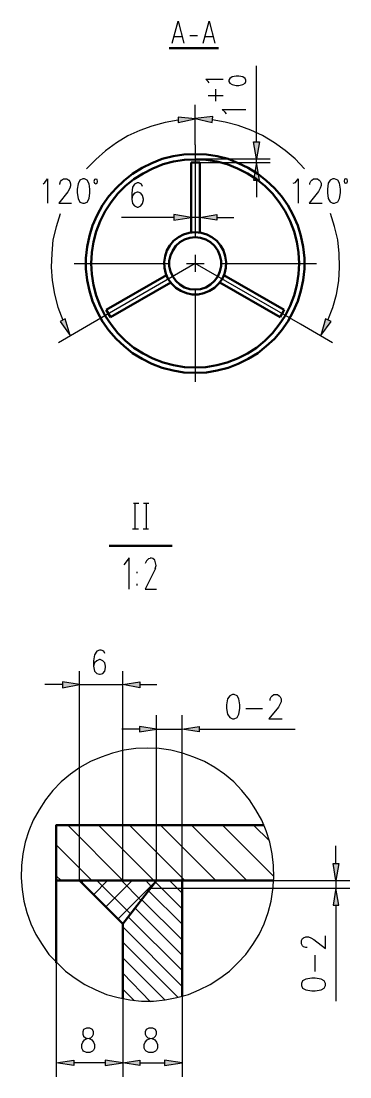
# Model space of a CAD drawing. Header units: millimetres. Extents: x -892 to 4698, y -3687 to 4524.
# Drawn here: x 2567 to 3043, y 1138 to 2665 of the extents above; entities that cross this region are included whole.
import ezdxf

# ---------------------------------------------------------------- set-up
doc = ezdxf.new("R2010")
doc.units = ezdxf.units.MM
doc.layers.add('1', color=7, linetype='Continuous')

msp = doc.modelspace()

# ---------------------------------------------------------------- hatches: boundary and pattern name
h = msp.add_hatch(color=0)
h.dxf.hatch_style = 2
h.paths.add_polyline_path([(2794.4, 2526.3), (2794.4, 2518.5), (2819.2, 2523.7)])
h = msp.add_hatch(color=0)
h.dxf.hatch_style = 2
h.paths.add_polyline_path([(2843.9, 2518.5), (2844.6, 2526.9), (2819.2, 2524.3)])
h = msp.add_hatch(color=0)
h.dxf.hatch_style = 2
h.paths.add_polyline_path([(2903.9, 2490.4), (2912.4, 2490.4), (2907.8, 2465.7)])
h = msp.add_hatch(color=0)
h.dxf.hatch_style = 2
h.paths.add_polyline_path([(2903.9, 2435), (2912.4, 2435), (2907.8, 2460.5)])
h = msp.add_hatch(color=0)
h.dxf.hatch_style = 2
h.paths.add_polyline_path([(2788.5, 2385.5), (2788.5, 2377), (2813.3, 2381)])
h = msp.add_hatch(color=0)
h.dxf.hatch_style = 2
h.paths.add_polyline_path([(2850.5, 2385.5), (2850.5, 2377), (2825.7, 2381)])
h = msp.add_hatch(color=0)
h.dxf.hatch_style = 2
h.paths.add_polyline_path([(2630.8, 2234.3), (2623.7, 2230.4), (2638, 2210.2)])
h = msp.add_hatch(color=0)
h.dxf.hatch_style = 2
h.paths.add_polyline_path([(3016, 2230.4), (3008.2, 2234.3), (3001, 2210.2)])
h = msp.add_hatch(color=0)
h.dxf.hatch_style = 2
h.paths.add_polyline_path([(2626.9, 1709.1), (2626.9, 1700.6), (2651.7, 1705.1)])
h = msp.add_hatch(color=0)
h.dxf.hatch_style = 2
h.paths.add_polyline_path([(2739, 1709.1), (2739, 1700.6), (2714.3, 1705.1)])
h = msp.add_hatch(color=0)
h.dxf.hatch_style = 2
h.paths.add_polyline_path([(2738.4, 1644.5), (2738.4, 1636.7), (2763.1, 1640.6)])
h = msp.add_hatch(color=0)
h.dxf.hatch_style = 2
h.paths.add_polyline_path([(2825, 1644.5), (2825, 1636.7), (2800.3, 1640.6)])
h = msp.add_hatch(color=0)
h.dxf.hatch_style = 2
h.paths.add_polyline_path([(3019.3, 1446.4), (3027.1, 1446.4), (3023.2, 1421.7)])
h = msp.add_hatch(color=0)
h.dxf.hatch_style = 2
h.paths.add_polyline_path([(3019.3, 1385.8), (3027.1, 1385.8), (3023.2, 1410.6)])
h = msp.add_hatch(color=0)
h.dxf.hatch_style = 2
h.paths.add_polyline_path([(2643.2, 1161.6), (2643.2, 1153.8), (2617.8, 1157.7)])
h = msp.add_hatch(color=0)
h.dxf.hatch_style = 2
h.paths.add_polyline_path([(2688.8, 1161.6), (2688.8, 1153.8), (2714.3, 1157.7)])
h = msp.add_hatch(color=0)
h.dxf.hatch_style = 2
h.paths.add_polyline_path([(2739, 1161.6), (2739, 1153.8), (2714.3, 1157.7)])
h = msp.add_hatch(color=0)
h.dxf.hatch_style = 2
h.paths.add_polyline_path([(2774.9, 1161.6), (2774.9, 1153.8), (2800.3, 1157.7)])

# ---------------------------------------------------------------- linework, layer by layer
at = {"layer": '1', "color": 0, "lineweight": 25}
for points in [[(2785.9, 2633.2), (2794.4, 2665.1), (2802.9, 2633.2)], [(2830.9, 2633.2), (2839.4, 2665.1), (2847.9, 2633.2)], [(2811.4, 2644.2), (2822.4, 2644.2)], [(2800.3, 2642.3), (2788.5, 2642.3)], [(2845.2, 2642.3), (2833.5, 2642.3)], [(2907.8, 2490.4), (2907.8, 2600.6)], [(2868.1, 2577.8), (2869.4, 2575.2), (2872.6, 2573.2), (2878.5, 2571.9), (2882.4, 2571.9), (2888.3, 2573.2), (2891.5, 2575.2), (2892.8, 2577.8), (2892.8, 2579.7), (2891.5, 2582.3), (2888.3, 2584.3), (2882.4, 2585.6), (2878.5, 2585.6), (2872.6, 2584.3), (2869.4, 2582.3), (2868.1, 2579.7), (2868.1, 2577.8)], [(2839.4, 2575.8), (2838.1, 2577.8), (2834.8, 2581), (2859.6, 2581)], [(2849.2, 2549.1), (2849.2, 2566.7)], [(2838.1, 2557.6), (2859.6, 2557.6)], [(2819.2, 2485.9), (2819.2, 2543.9)], [(2819.2, 2485.9), (2819.2, 2543.9)], [(2864.8, 2530.8), (2862.8, 2533.5), (2858.3, 2537.4), (2892.8, 2537.4)], [(2794.4, 2521.7), (2775.5, 2518.5), (2756.6, 2513.3), (2739, 2506.7), (2721.4, 2498.9), (2705.1, 2489.1), (2689.5, 2477.4), (2675.2, 2465), (2661.5, 2451.3)], [(2794.4, 2526.3), (2794.4, 2518.5), (2819.2, 2523.7), (2794.4, 2526.3)], [(2843.9, 2518.5), (2844.6, 2526.9), (2819.2, 2524.3), (2843.9, 2518.5)], [(2977.5, 2451.3), (2963.9, 2465.7), (2949.5, 2478.1), (2933.9, 2489.1), (2916.9, 2499.6), (2900, 2507.4), (2881.7, 2513.9), (2862.8, 2519.1), (2843.9, 2522.4)], [(2903.9, 2490.4), (2912.4, 2490.4), (2907.8, 2465.7), (2903.9, 2490.4)], [(2819.2, 2485.9), (2819.2, 2352.3)], [(2819.2, 2465.7), (2928, 2465.7)], [(2825.7, 2460.5), (2928, 2460.5)], [(2903.9, 2435), (2912.4, 2435), (2907.8, 2460.5), (2903.9, 2435)], [(2907.8, 2460.5), (2907.8, 2465.7)], [(2598.9, 2429.8), (2601.5, 2431.8), (2605.4, 2437), (2605.4, 2401.8)], [(2623, 2428.5), (2623, 2429.8), (2624.3, 2433.1), (2625.6, 2435), (2628.2, 2437), (2633.4, 2437), (2636, 2435), (2637.4, 2433.1), (2638.7, 2429.8), (2638.7, 2426.6), (2637.4, 2423.3), (2634.7, 2418.1), (2621.7, 2401.8), (2640, 2401.8)], [(2656.3, 2437), (2652.3, 2435), (2649.7, 2429.8), (2648.4, 2422), (2648.4, 2416.8), (2649.7, 2408.3), (2652.3, 2403.1), (2656.3, 2401.8), (2658.9, 2401.8), (2662.8, 2403.1), (2665.4, 2408.3), (2666.7, 2416.8), (2666.7, 2422), (2665.4, 2429.8), (2662.8, 2435), (2658.9, 2437), (2656.3, 2437)], [(2675.2, 2436.4), (2673.2, 2435.7), (2672.5, 2433.1), (2673.2, 2430.5), (2675.2, 2429.8), (2677.1, 2430.5), (2677.8, 2433.1), (2677.1, 2435.7), (2675.2, 2436.4)], [(2742.9, 2425.9), (2741.6, 2429.2), (2737.7, 2431.1), (2735.1, 2431.1), (2731.2, 2429.2), (2728.6, 2424.6), (2727.3, 2416.1), (2727.3, 2407.7), (2728.6, 2401.2), (2731.2, 2397.9), (2735.1, 2395.9), (2736.4, 2395.9), (2740.3, 2397.9), (2742.9, 2401.2), (2744.2, 2406.4), (2744.2, 2407.7), (2742.9, 2412.9), (2740.3, 2416.1), (2736.4, 2417.5), (2735.1, 2417.5), (2731.2, 2416.1), (2728.6, 2412.9), (2727.3, 2407.7)], [(2907.8, 2435), (2907.8, 2410.3)], [(2961.2, 2430.5), (2964.5, 2431.8), (2968.4, 2437), (2968.4, 2401.8)], [(2985.4, 2428.5), (2985.4, 2430.5), (2986.7, 2433.7), (2988, 2435), (2990.6, 2437), (2996.4, 2437), (2999, 2435), (3000.4, 2433.7), (3001.7, 2430.5), (3001.7, 2427.2), (3000.4, 2423.3), (2997.7, 2418.8), (2984.1, 2401.8), (3003, 2401.8)], [(3018.6, 2437), (3014.7, 2435), (3012.1, 2430.5), (3010.8, 2422), (3010.8, 2416.8), (3012.1, 2408.3), (3014.7, 2403.8), (3018.6, 2401.8), (3021.2, 2401.8), (3025.8, 2403.8), (3028.4, 2408.3), (3029.7, 2416.8), (3029.7, 2422), (3028.4, 2430.5), (3025.8, 2435), (3021.2, 2437), (3018.6, 2437)], [(3037.5, 2437), (3035.5, 2436.4), (3034.9, 2433.7), (3035.5, 2431.1), (3037.5, 2430.5), (3039.5, 2431.1), (3040.1, 2433.7), (3039.5, 2436.4), (3037.5, 2437)], [(2813.3, 2399.2), (2813.3, 2361.4)], [(2825.7, 2399.2), (2825.7, 2361.4)], [(2623.7, 2386.2), (2617.8, 2367.3), (2613.2, 2348.4), (2611.3, 2328.8), (2610.6, 2309.3), (2611.9, 2289.7), (2615.2, 2270.2), (2620.4, 2251.3), (2627.6, 2232.4)], [(2788.5, 2385.5), (2788.5, 2377), (2813.3, 2381), (2788.5, 2385.5)], [(2850.5, 2385.5), (2850.5, 2377), (2825.7, 2381), (2850.5, 2385.5)], [(3011.4, 2232.4), (3018.6, 2250.6), (3023.8, 2269.5), (3027.1, 2289.1), (3028.4, 2309.3), (3027.7, 2328.8), (3025.8, 2348.4), (3021.2, 2367.9), (3015.3, 2386.8)], [(2788.5, 2381), (2712.3, 2381)], [(2825.7, 2381), (2813.3, 2381)], [(2850.5, 2381), (2875.2, 2381)], [(2819.2, 2326.9), (2819.2, 2302.1)], [(2643.9, 2314.5), (2782, 2314.5)], [(3017.9, 2199.8), (2971.7, 2226.5), (2819.2, 2314.5), (2667.3, 2226.5)], [(2806.8, 2314.5), (2832.2, 2314.5)], [(2857, 2314.5), (2995.1, 2314.5)], [(2819.2, 2277.3), (2819.2, 2143.1)], [(2630.8, 2234.3), (2623.7, 2230.4), (2638, 2210.2), (2630.8, 2234.3)], [(3016, 2230.4), (3008.2, 2234.3), (3001, 2210.2), (3016, 2230.4)], [(2667.3, 2226.5), (2621.1, 2199.8)], [(2729.9, 1967.8), (2737.7, 1967.8)], [(2731.9, 1967.8), (2731.9, 1930.6)], [(2744.2, 1967.8), (2752.1, 1967.8)], [(2748.1, 1967.8), (2748.1, 1930.6)], [(2728.6, 1930.6), (2737.1, 1930.6)], [(2743.6, 1930.6), (2751.4, 1930.6)], [(2723.4, 1843.3), (2723.4, 1888.3), (2715.6, 1878.5)], [(2754.7, 1887.6), (2751.4, 1887), (2748.8, 1884.4), (2746.8, 1880.5)], [(2761.2, 1873.3), (2762.5, 1877.2), (2761.8, 1881.1), (2760.5, 1885), (2757.9, 1887.6), (2754.7, 1888.3)], [(2735.1, 1866.1), (2735.1, 1868.1)], [(2761.8, 1873.3), (2746.8, 1843.3), (2763.1, 1843.3)], [(2735.1, 1848.5), (2735.1, 1851.1)], [(2688.2, 1750.1), (2686.9, 1753.4), (2683, 1754.7), (2680.4, 1754.7), (2676.5, 1753.4), (2673.2, 1748.2), (2671.9, 1739.7), (2671.9, 1731.9), (2673.2, 1724.7), (2676.5, 1721.4), (2680.4, 1720.1), (2681.7, 1720.1), (2685.6, 1721.4), (2688.2, 1724.7), (2689.5, 1729.9), (2689.5, 1731.9), (2688.2, 1736.4), (2685.6, 1739.7), (2681.7, 1741.6), (2680.4, 1741.6), (2676.5, 1739.7), (2673.2, 1736.4), (2671.9, 1731.9)], [(2651.7, 1421.7), (2651.7, 1724.7)], [(2714.3, 1421.7), (2714.3, 1724.7)], [(2626.9, 1705.1), (2601.5, 1705.1)], [(2626.9, 1709.1), (2626.9, 1700.6), (2651.7, 1705.1), (2626.9, 1709.1)], [(2651.7, 1705.1), (2714.3, 1705.1)], [(2739, 1709.1), (2739, 1700.6), (2714.3, 1705.1), (2739, 1709.1)], [(2739, 1705.1), (2763.8, 1705.1)], [(2873.3, 1690.8), (2869.4, 1688.8), (2866.1, 1684.3), (2864.8, 1675.8), (2864.8, 1670.6), (2866.1, 1662.1), (2869.4, 1657.6), (2873.3, 1655.6), (2875.9, 1655.6), (2879.8, 1657.6), (2882.4, 1662.1), (2883.7, 1670.6), (2883.7, 1675.8), (2882.4, 1684.3), (2879.8, 1688.8), (2875.9, 1690.8), (2873.3, 1690.8)], [(2928, 1682.3), (2928, 1684.3), (2929.3, 1687.5), (2930.6, 1688.8), (2933.2, 1690.8), (2938.4, 1690.8), (2941, 1688.8), (2942.3, 1687.5), (2943.7, 1684.3), (2943.7, 1680.4), (2942.3, 1677.1), (2939.7, 1672.6), (2926.1, 1655.6), (2945, 1655.6)], [(2892.8, 1670.6), (2916.9, 1670.6)], [(2763.1, 1421.7), (2763.1, 1660.8)], [(2800.3, 1421.7), (2800.3, 1660.8)], [(2738.4, 1640.6), (2713, 1640.6)], [(2738.4, 1644.5), (2738.4, 1636.7), (2763.1, 1640.6), (2738.4, 1644.5)], [(2763.1, 1640.6), (2800.3, 1640.6)], [(2825, 1644.5), (2825, 1636.7), (2800.3, 1640.6), (2825, 1644.5)], [(2825, 1640.6), (2963.9, 1640.6)], [(2750.1, 1613.3), (2733.2, 1612.6), (2716.2, 1610), (2699.3, 1606.1), (2683, 1600.2), (2667.3, 1593.7), (2652.3, 1585.2), (2638.7, 1575.5), (2625, 1564.4), (2613.2, 1552), (2602.2, 1538.3), (2593, 1524), (2584.6, 1509), (2578, 1493.3), (2572.8, 1477), (2569.6, 1460.1), (2567.6, 1443.2), (2567, 1425.6), (2568.3, 1408.6), (2570.9, 1391.7), (2575.4, 1375.4), (2581.3, 1359.1), (2588.5, 1343.4), (2597.6, 1329.1), (2607.4, 1314.8), (2619.1, 1302.4), (2631.5, 1290.7), (2645.2, 1280.2), (2659.5, 1271.1), (2675.2, 1263.3), (2690.8, 1256.8), (2707.7, 1252.2), (2724.7, 1249), (2741.6, 1247), (2758.6, 1247), (2775.5, 1249), (2792.5, 1252.2), (2809.4, 1256.8), (2825, 1263.3), (2840.7, 1271.1), (2855, 1280.2), (2868.7, 1290.7), (2881.1, 1302.4), (2892.8, 1314.8), (2902.6, 1329.1), (2911.7, 1343.4), (2918.9, 1359.1), (2924.8, 1375.4), (2929.3, 1391.7), (2931.9, 1408.6), (2933.2, 1425.6), (2932.6, 1443.2), (2930.6, 1460.1), (2927.4, 1477), (2922.1, 1493.3), (2915.6, 1509), (2907.2, 1524), (2898, 1538.3), (2887, 1552), (2875.2, 1564.4), (2861.5, 1575.5), (2847.9, 1585.2), (2832.9, 1593.7), (2817.2, 1600.2), (2800.9, 1606.1), (2784, 1610), (2767, 1612.6), (2750.1, 1613.3)], [(2714.3, 1421.7), (2634.7, 1501.8)], [(2759.2, 1421.7), (2679.1, 1501.8)], [(2804.2, 1421.7), (2724, 1501.8)], [(2849.2, 1421.7), (2769, 1501.8)], [(2894.1, 1421.7), (2814, 1501.8)], [(2933.2, 1427.5), (2858.9, 1501.8)], [(2926.7, 1479), (2903.9, 1501.8)], [(2669.3, 1421.7), (2617.8, 1473.1)], [(3023.2, 1446.4), (3023.2, 1471.8)], [(3019.3, 1446.4), (3027.1, 1446.4), (3023.2, 1421.7), (3019.3, 1446.4)], [(2625, 1421.7), (2617.8, 1428.2)], [(2656.9, 1421.7), (2654.3, 1419)], [(2692.1, 1421.7), (2671.9, 1400.8)], [(2676.5, 1421.7), (2725.3, 1373.4)], [(2727.9, 1421.7), (2689.5, 1383.2)], [(2763.1, 1421.7), (2707.1, 1365.6)], [(2712.3, 1421.7), (2740.3, 1393)], [(2747.5, 1421.7), (2756, 1412.5)], [(2763.1, 1421.7), (3043.4, 1421.7)], [(2800.3, 1403.4), (2782, 1421.7)], [(3023.2, 1421.7), (3023.2, 1410.6)], [(2800.3, 1358.4), (2751.4, 1406.7)], [(2754.7, 1410.6), (3043.4, 1410.6)], [(2800.3, 1380.6), (2761.2, 1419.7)], [(3019.3, 1385.8), (3027.1, 1385.8), (3023.2, 1410.6), (3019.3, 1385.8)], [(2800.3, 1335.6), (2741.6, 1394.3)], [(2800.3, 1313.5), (2731.9, 1381.9)], [(3023.2, 1385.8), (3023.2, 1247)], [(2800.3, 1291.3), (2722.1, 1368.9)], [(2800.3, 1268.5), (2714.3, 1354.5)], [(2617.8, 1332.4), (2617.8, 1137.5)], [(2794.4, 1252.2), (2714.3, 1332.4)], [(2981.5, 1324.5), (2979.5, 1324.5), (2976.2, 1325.9), (2974.9, 1327.2), (2973, 1329.8), (2973, 1335), (2974.9, 1337.6), (2976.2, 1338.9), (2979.5, 1340.2), (2983.4, 1340.2), (2986.7, 1338.9), (2991.2, 1336.3), (3008.2, 1323.2), (3008.2, 1341.5)], [(2714.3, 1310.2), (2714.3, 1137.5)], [(2775.5, 1248.3), (2714.3, 1309.6)], [(2993.2, 1290), (2993.2, 1313.5)], [(2754.7, 1246.3), (2714.3, 1287.4)], [(2800.3, 1272.4), (2800.3, 1137.5)], [(2973, 1269.8), (2974.9, 1265.9), (2979.5, 1263.3), (2988, 1262), (2993.2, 1262), (3001.7, 1263.3), (3006.2, 1265.9), (3008.2, 1269.8), (3008.2, 1272.4), (3006.2, 1276.3), (3001.7, 1278.9), (2993.2, 1280.2), (2988, 1280.2), (2979.5, 1278.9), (2974.9, 1276.3), (2973, 1272.4), (2973, 1269.8)], [(2714.3, 1267.2), (2714.3, 1137.5)], [(2731.2, 1247.6), (2714.3, 1264.6)], [(2661.5, 1207.9), (2657.6, 1205.9), (2656.3, 1202.7), (2656.3, 1199.4), (2657.6, 1196.2), (2660.2, 1194.2), (2665.4, 1192.9), (2669.3, 1190.9), (2671.9, 1187.7), (2673.2, 1184.4), (2673.2, 1179.2), (2671.9, 1176), (2670.6, 1174.7), (2666.7, 1172.7), (2661.5, 1172.7), (2657.6, 1174.7), (2656.3, 1176), (2654.9, 1179.2), (2654.9, 1184.4), (2656.3, 1187.7), (2658.9, 1190.9), (2662.8, 1192.9), (2668, 1194.2), (2670.6, 1196.2), (2671.9, 1199.4), (2671.9, 1202.7), (2670.6, 1205.9), (2666.7, 1207.9), (2661.5, 1207.9)], [(2752.1, 1207.9), (2748.1, 1205.9), (2746.8, 1202.7), (2746.8, 1199.4), (2748.1, 1196.2), (2750.7, 1194.2), (2756.6, 1192.9), (2760.5, 1190.9), (2763.1, 1187.7), (2764.4, 1184.4), (2764.4, 1179.2), (2763.1, 1176), (2761.8, 1174.7), (2757.9, 1172.7), (2752.1, 1172.7), (2748.1, 1174.7), (2746.8, 1176), (2745.5, 1179.2), (2745.5, 1184.4), (2746.8, 1187.7), (2749.4, 1190.9), (2754, 1192.9), (2759.2, 1194.2), (2761.8, 1196.2), (2763.1, 1199.4), (2763.1, 1202.7), (2761.8, 1205.9), (2757.9, 1207.9), (2752.1, 1207.9)], [(2643.2, 1161.6), (2643.2, 1153.8), (2617.8, 1157.7), (2643.2, 1161.6)], [(2688.8, 1161.6), (2688.8, 1153.8), (2714.3, 1157.7), (2688.8, 1161.6)], [(2739, 1161.6), (2739, 1153.8), (2714.3, 1157.7), (2739, 1161.6)], [(2774.9, 1161.6), (2774.9, 1153.8), (2800.3, 1157.7), (2774.9, 1161.6)], [(2688.8, 1157.7), (2643.2, 1157.7)], [(2739, 1157.7), (2774.9, 1157.7)]]:
    msp.add_lwpolyline(points, dxfattribs=at)
at = {"layer": '1', "color": 0, "lineweight": 50}
for points in [[(2781.4, 2626), (2853.1, 2626)], [(2819.2, 2472.8), (2802.9, 2472.2), (2787.2, 2469.6), (2771.6, 2465.7), (2756.6, 2459.8), (2742.3, 2452.6), (2728.6, 2444.2), (2716.2, 2434.4), (2704.5, 2423.3), (2694.1, 2411.6), (2684.9, 2398.6), (2677.1, 2384.2), (2670.6, 2369.2), (2666, 2354.2), (2662.8, 2338.6), (2660.8, 2322.3), (2660.8, 2306.7), (2662.8, 2290.4), (2666, 2274.7), (2670.6, 2259.7), (2677.1, 2244.8), (2684.9, 2230.4), (2694.1, 2217.4), (2704.5, 2205.6), (2716.2, 2194.6), (2728.6, 2184.8), (2742.3, 2176.3), (2756.6, 2169.2), (2771.6, 2163.3), (2787.2, 2159.4), (2802.9, 2156.8), (2819.2, 2156.1), (2835.5, 2156.8), (2851.1, 2159.4), (2866.8, 2163.3), (2881.7, 2169.2), (2896.1, 2176.3), (2909.8, 2184.8), (2922.1, 2194.6), (2933.9, 2205.6), (2944.3, 2217.4), (2953.4, 2230.4), (2961.2, 2244.8), (2967.8, 2259.7), (2972.3, 2274.7), (2975.6, 2290.4), (2977.5, 2306.7), (2977.5, 2322.3), (2975.6, 2338.6), (2972.3, 2354.2), (2967.8, 2369.2), (2961.2, 2384.2), (2953.4, 2398.6), (2944.3, 2411.6), (2933.9, 2423.3), (2922.1, 2434.4), (2909.8, 2444.2), (2896.1, 2452.6), (2881.7, 2459.8), (2866.8, 2465.7), (2851.1, 2469.6), (2835.5, 2472.2), (2819.2, 2472.8)], [(2819.2, 2465), (2803.5, 2464.4), (2787.9, 2461.8), (2772.9, 2457.9), (2757.9, 2452), (2743.6, 2444.8), (2730.5, 2436.4), (2718.2, 2426.6), (2707.1, 2415.5), (2697.3, 2403.1), (2688.8, 2390.1), (2681.7, 2375.7), (2675.8, 2360.8), (2671.9, 2345.8), (2669.3, 2330.1), (2668.6, 2314.5), (2669.3, 2298.8), (2671.9, 2283.2), (2675.8, 2268.2), (2681.7, 2253.2), (2688.8, 2238.9), (2697.3, 2225.9), (2707.1, 2213.5), (2718.2, 2202.4), (2730.5, 2192.6), (2743.6, 2184.1), (2757.9, 2177), (2772.9, 2171.1), (2787.9, 2167.2), (2803.5, 2164.6), (2819.2, 2163.9), (2834.8, 2164.6), (2850.5, 2167.2), (2865.4, 2171.1), (2880.4, 2177), (2894.8, 2184.1), (2907.8, 2192.6), (2920.2, 2202.4), (2931.3, 2213.5), (2941, 2225.9), (2949.5, 2238.9), (2956.7, 2253.2), (2962.6, 2268.2), (2966.5, 2283.2), (2969.1, 2298.8), (2969.7, 2314.5), (2969.1, 2330.1), (2966.5, 2345.8), (2962.6, 2360.8), (2956.7, 2375.7), (2949.5, 2390.1), (2941, 2403.1), (2931.3, 2415.5), (2920.2, 2426.6), (2907.8, 2436.4), (2894.8, 2444.8), (2880.4, 2452), (2865.4, 2457.9), (2850.5, 2461.8), (2834.8, 2464.4), (2819.2, 2465)], [(2813.3, 2359.5), (2813.3, 2460.5)], [(2813.3, 2460.5), (2825.7, 2460.5)], [(2825.7, 2359.5), (2825.7, 2460.5)], [(2819.2, 2359.5), (2810.7, 2358.8), (2802.2, 2356.2), (2795.1, 2352.3), (2787.9, 2347.1), (2782.7, 2340.6), (2778.1, 2333.4), (2775.5, 2324.9), (2774.2, 2316.4), (2774.9, 2308), (2776.8, 2299.5), (2780.1, 2291.7), (2785.3, 2285.2), (2791.2, 2279.3), (2798.3, 2274.7), (2806.8, 2271.5), (2814.6, 2269.5), (2823.7, 2269.5), (2831.6, 2271.5), (2840, 2274.7), (2847.2, 2279.3), (2853.1, 2285.2), (2858.3, 2291.7), (2861.5, 2299.5), (2863.5, 2308), (2864.1, 2316.4), (2862.8, 2324.9), (2860.2, 2333.4), (2855.7, 2340.6), (2850.5, 2347.1), (2843.3, 2352.3), (2836.1, 2356.2), (2827.7, 2358.8), (2819.2, 2359.5)], [(2819.2, 2352.3), (2811.4, 2351.6), (2803.5, 2349), (2797, 2345.1), (2791.2, 2339.9), (2786.6, 2333.4), (2783.3, 2326.2), (2781.4, 2318.4), (2781.4, 2310.6), (2783.3, 2302.8), (2786.6, 2295.6), (2791.2, 2289.1), (2797, 2283.9), (2803.5, 2279.9), (2811.4, 2277.3), (2819.2, 2276.7), (2827, 2277.3), (2834.8, 2279.9), (2841.3, 2283.9), (2847.2, 2289.1), (2851.8, 2295.6), (2855, 2302.8), (2857, 2310.6), (2857, 2318.4), (2855, 2326.2), (2851.8, 2333.4), (2847.2, 2339.9), (2841.3, 2345.1), (2834.8, 2349), (2827, 2351.6), (2819.2, 2352.3)], [(2777.5, 2297.5), (2690.1, 2247.4)], [(2860.9, 2297.5), (2948.2, 2247.4)], [(2784, 2287.1), (2696.7, 2236.9)], [(2855, 2287.1), (2942.3, 2236.9)], [(2690.1, 2247.4), (2696.7, 2236.9)], [(2942.3, 2236.9), (2948.2, 2247.4)], [(2785.9, 1905.9), (2694.7, 1905.9)], [(2918.9, 1501.8), (2617.8, 1501.8), (2617.8, 1302.4)], [(2617.8, 1421.7), (2933.2, 1421.7)], [(2651.7, 1421.7), (2714.3, 1359.1)], [(2714.3, 1359.1), (2763.1, 1421.7)], [(2800.3, 1421.7), (2800.3, 1253.5)], [(2714.3, 1359.1), (2714.3, 1250.3)]]:
    msp.add_lwpolyline(points, dxfattribs=at)

doc.saveas('drawing.dxf')
